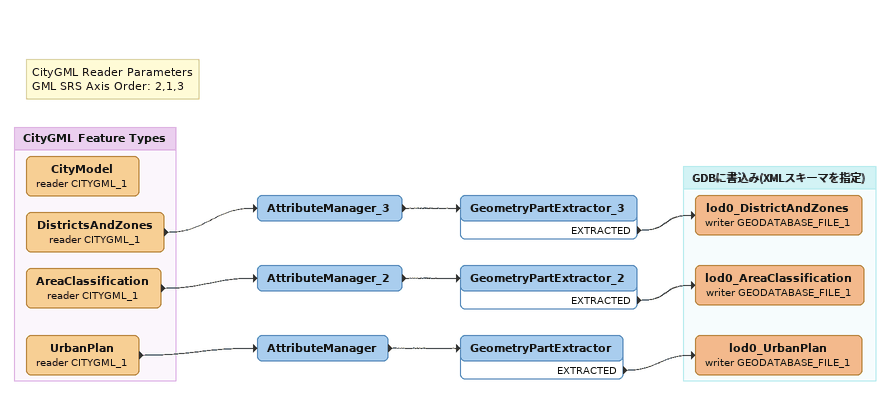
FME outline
Note: CityGML Reader Parameters / GML SRS Axis Order: 2,1,3
AttributeManager_3
    -> GeometryPartExtractor_3
GeometryPartExtractor_3
    EXTRACTED -> lod0_DistrictAndZones (writer GEODATABASE_FILE_1)
AttributeManager_2
    -> GeometryPartExtractor_2
GeometryPartExtractor_2
    EXTRACTED -> lod0_AreaClassification (writer GEODATABASE_FILE_1)
AttributeManager
    -> GeometryPartExtractor
GeometryPartExtractor
    EXTRACTED -> lod0_UrbanPlan (writer GEODATABASE_FILE_1)

Bookmark: CityGML Feature Types
CityModel (reader CITYGML_1)
DistrictsAndZones (reader CITYGML_1)
    -> AttributeManager_3
AreaClassification (reader CITYGML_1)
    -> AttributeManager_2
UrbanPlan (reader CITYGML_1)
    -> AttributeManager

Bookmark: GDBに書込み(XMLスキーマを指定)
lod0_DistrictAndZones (writer GEODATABASE_FILE_1)
lod0_AreaClassification (writer GEODATABASE_FILE_1)
lod0_UrbanPlan (writer GEODATABASE_FILE_1)
